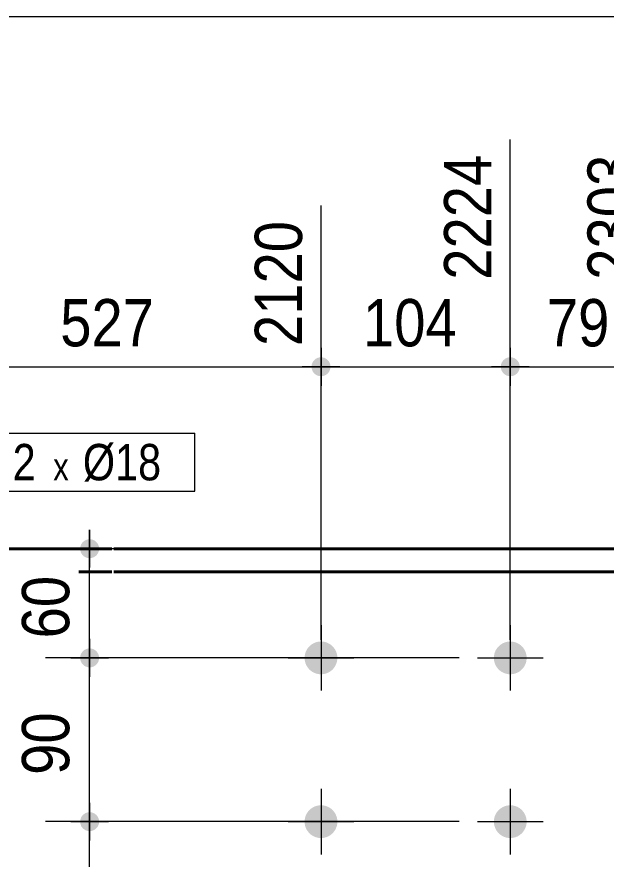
# Model space of a CAD drawing. Header units: millimetres. Extents: x 2 to 287, y 5 to 195.
# Drawn here: x 99.61 to 132, y 148.71 to 195 of the extents above; entities that cross this region are included whole.
import ezdxf

# ---------------------------------------------------------------- set-up
doc = ezdxf.new("R2010")
doc.units = ezdxf.units.MM
for name, color, linetype, lineweight in [('Boulon', 7, 'Continuous', 0), ('Cotation', 7, 'Continuous', 0), ('Désignation boulon', 3, 'Continuous', 0), ('Feuille dessin', 5, 'Continuous', 0), ('Piece', 2, 'Continuous', 0)]:
    doc.layers.add(name, color=color, linetype=linetype, lineweight=lineweight)
doc.styles.add('ARIAL', font='ARIAL.TTF')
doc.styles.add('COMIC_SANS_MS', font='COMIC.TTF')

# ---------------------------------------------------------------- blocks, each defined once
blk = doc.blocks.new('*A11')
at = {"layer": 'Boulon'}
for points in [[(125.829, 159.815), (125.832, 159.859), (125.837, 159.903), (125.845, 159.947), (125.855, 159.99), (125.866, 160.032), (125.88, 160.074), (125.896, 160.115), (125.914, 160.156), (125.934, 160.195), (125.956, 160.234), (125.979, 160.271), (126.005, 160.307), (126.032, 160.342), (126.061, 160.375), (126.091, 160.407), (126.123, 160.438), (126.157, 160.467), (126.191, 160.494), (126.228, 160.519), (126.265, 160.543), (126.303, 160.565), (126.343, 160.585), (126.383, 160.602), (126.424, 160.618), (126.466, 160.632), (126.509, 160.644), (126.552, 160.654), (126.595, 160.661), (126.639, 160.667), (126.683, 160.67), (126.728, 160.671), (126.772, 160.67), (126.816, 160.667), (126.86, 160.661), (126.903, 160.654), (126.946, 160.644), (126.989, 160.632), (127.031, 160.618), (127.072, 160.602), (127.112, 160.585), (127.152, 160.565), (127.19, 160.543), (127.228, 160.519), (127.264, 160.494), (127.298, 160.467), (127.332, 160.438), (127.364, 160.407), (127.394, 160.375), (127.423, 160.342), (127.45, 160.307), (127.476, 160.271), (127.499, 160.234), (127.521, 160.195), (127.541, 160.156), (127.559, 160.115), (127.575, 160.074), (127.589, 160.032), (127.601, 159.99), (127.61, 159.947), (127.618, 159.903), (127.623, 159.859), (127.626, 159.815), (127.628, 159.771), (127.626, 159.727), (127.623, 159.683), (127.618, 159.639), (127.61, 159.595), (127.601, 159.552), (127.589, 159.51), (127.575, 159.468), (127.559, 159.427), (127.541, 159.386), (127.521, 159.347), (127.499, 159.308), (127.476, 159.271), (127.45, 159.235), (127.423, 159.2), (127.394, 159.167), (127.364, 159.135), (127.332, 159.104), (127.298, 159.075), (127.264, 159.048), (127.228, 159.023), (127.19, 158.999), (127.152, 158.977), (127.112, 158.957), (127.072, 158.94), (127.031, 158.924), (126.989, 158.91), (126.946, 158.898), (126.903, 158.888), (126.86, 158.881), (126.816, 158.875), (126.772, 158.872), (126.728, 158.871), (126.683, 158.872), (126.639, 158.875), (126.595, 158.881), (126.552, 158.888), (126.509, 158.898), (126.466, 158.91), (126.424, 158.924), (126.383, 158.94), (126.343, 158.957), (126.303, 158.977), (126.265, 158.999), (126.228, 159.023), (126.191, 159.048), (126.157, 159.075), (126.123, 159.104), (126.091, 159.135), (126.061, 159.167), (126.032, 159.2), (126.005, 159.235), (125.979, 159.271), (125.956, 159.308), (125.934, 159.347), (125.914, 159.386), (125.896, 159.427), (125.88, 159.468), (125.866, 159.51), (125.855, 159.552), (125.845, 159.595), (125.837, 159.639), (125.832, 159.683), (125.829, 159.727), (125.828, 159.771)], [(125.829, 150.815), (125.832, 150.859), (125.837, 150.903), (125.845, 150.947), (125.855, 150.99), (125.866, 151.032), (125.88, 151.074), (125.896, 151.115), (125.914, 151.156), (125.934, 151.195), (125.956, 151.234), (125.979, 151.271), (126.005, 151.307), (126.032, 151.342), (126.061, 151.375), (126.091, 151.407), (126.123, 151.438), (126.157, 151.467), (126.191, 151.494), (126.228, 151.519), (126.265, 151.543), (126.303, 151.565), (126.343, 151.585), (126.383, 151.602), (126.424, 151.618), (126.466, 151.632), (126.509, 151.644), (126.552, 151.654), (126.595, 151.661), (126.639, 151.667), (126.683, 151.67), (126.728, 151.671), (126.772, 151.67), (126.816, 151.667), (126.86, 151.661), (126.903, 151.654), (126.946, 151.644), (126.989, 151.632), (127.031, 151.618), (127.072, 151.602), (127.112, 151.585), (127.152, 151.565), (127.19, 151.543), (127.228, 151.519), (127.264, 151.494), (127.298, 151.467), (127.332, 151.438), (127.364, 151.407), (127.394, 151.375), (127.423, 151.342), (127.45, 151.307), (127.476, 151.271), (127.499, 151.234), (127.521, 151.195), (127.541, 151.156), (127.559, 151.115), (127.575, 151.074), (127.589, 151.032), (127.601, 150.99), (127.61, 150.947), (127.618, 150.903), (127.623, 150.859), (127.626, 150.815), (127.628, 150.771), (127.626, 150.727), (127.623, 150.683), (127.618, 150.639), (127.61, 150.595), (127.601, 150.552), (127.589, 150.51), (127.575, 150.468), (127.559, 150.427), (127.541, 150.386), (127.521, 150.347), (127.499, 150.308), (127.476, 150.271), (127.45, 150.235), (127.423, 150.2), (127.394, 150.167), (127.364, 150.135), (127.332, 150.104), (127.298, 150.075), (127.264, 150.048), (127.228, 150.023), (127.19, 149.999), (127.152, 149.977), (127.112, 149.957), (127.072, 149.94), (127.031, 149.924), (126.989, 149.91), (126.946, 149.898), (126.903, 149.888), (126.86, 149.881), (126.816, 149.875), (126.772, 149.872), (126.728, 149.871), (126.683, 149.872), (126.639, 149.875), (126.595, 149.881), (126.552, 149.888), (126.509, 149.898), (126.466, 149.91), (126.424, 149.924), (126.383, 149.94), (126.343, 149.957), (126.303, 149.977), (126.265, 149.999), (126.228, 150.023), (126.191, 150.048), (126.157, 150.075), (126.123, 150.104), (126.091, 150.135), (126.061, 150.167), (126.032, 150.2), (126.005, 150.235), (125.979, 150.271), (125.956, 150.308), (125.934, 150.347), (125.914, 150.386), (125.896, 150.427), (125.88, 150.468), (125.866, 150.51), (125.855, 150.552), (125.845, 150.595), (125.837, 150.639), (125.832, 150.683), (125.829, 150.727), (125.828, 150.771)]]:
    blk.add_hatch(color=256, dxfattribs=at).paths.add_polyline_path(points, flags=17)
at = {"layer": 'Boulon', "linetype": 'Continuous', "lineweight": 0}
for p, q in [((126.728, 161.571), (126.728, 157.971)), ((124.928, 159.771), (128.528, 159.771)), ((126.728, 152.571), (126.728, 148.971)), ((124.928, 150.771), (128.528, 150.771))]:
    blk.add_line(p, q, dxfattribs=at)
blk = doc.blocks.new('*A12')
at = {"layer": 'Boulon'}
for points in [[(115.429, 159.815), (115.432, 159.859), (115.437, 159.903), (115.445, 159.947), (115.455, 159.99), (115.466, 160.032), (115.48, 160.074), (115.496, 160.115), (115.514, 160.156), (115.534, 160.195), (115.556, 160.234), (115.579, 160.271), (115.605, 160.307), (115.632, 160.342), (115.661, 160.375), (115.691, 160.407), (115.723, 160.438), (115.757, 160.467), (115.791, 160.494), (115.828, 160.519), (115.865, 160.543), (115.903, 160.565), (115.943, 160.585), (115.983, 160.602), (116.024, 160.618), (116.066, 160.632), (116.109, 160.644), (116.152, 160.654), (116.195, 160.661), (116.239, 160.667), (116.283, 160.67), (116.328, 160.671), (116.372, 160.67), (116.416, 160.667), (116.46, 160.661), (116.503, 160.654), (116.546, 160.644), (116.589, 160.632), (116.631, 160.618), (116.672, 160.602), (116.712, 160.585), (116.752, 160.565), (116.79, 160.543), (116.828, 160.519), (116.864, 160.494), (116.898, 160.467), (116.932, 160.438), (116.964, 160.407), (116.994, 160.375), (117.023, 160.342), (117.05, 160.307), (117.076, 160.271), (117.099, 160.234), (117.121, 160.195), (117.141, 160.156), (117.159, 160.115), (117.175, 160.074), (117.189, 160.032), (117.201, 159.99), (117.21, 159.947), (117.218, 159.903), (117.223, 159.859), (117.226, 159.815), (117.228, 159.771), (117.226, 159.727), (117.223, 159.683), (117.218, 159.639), (117.21, 159.595), (117.201, 159.552), (117.189, 159.51), (117.175, 159.468), (117.159, 159.427), (117.141, 159.386), (117.121, 159.347), (117.099, 159.308), (117.076, 159.271), (117.05, 159.235), (117.023, 159.2), (116.994, 159.167), (116.964, 159.135), (116.932, 159.104), (116.898, 159.075), (116.864, 159.048), (116.828, 159.023), (116.79, 158.999), (116.752, 158.977), (116.712, 158.957), (116.672, 158.94), (116.631, 158.924), (116.589, 158.91), (116.546, 158.898), (116.503, 158.888), (116.46, 158.881), (116.416, 158.875), (116.372, 158.872), (116.328, 158.871), (116.283, 158.872), (116.239, 158.875), (116.195, 158.881), (116.152, 158.888), (116.109, 158.898), (116.066, 158.91), (116.024, 158.924), (115.983, 158.94), (115.943, 158.957), (115.903, 158.977), (115.865, 158.999), (115.828, 159.023), (115.791, 159.048), (115.757, 159.075), (115.723, 159.104), (115.691, 159.135), (115.661, 159.167), (115.632, 159.2), (115.605, 159.235), (115.579, 159.271), (115.556, 159.308), (115.534, 159.347), (115.514, 159.386), (115.496, 159.427), (115.48, 159.468), (115.466, 159.51), (115.455, 159.552), (115.445, 159.595), (115.437, 159.639), (115.432, 159.683), (115.429, 159.727), (115.428, 159.771)], [(115.429, 150.815), (115.432, 150.859), (115.437, 150.903), (115.445, 150.947), (115.455, 150.99), (115.466, 151.032), (115.48, 151.074), (115.496, 151.115), (115.514, 151.156), (115.534, 151.195), (115.556, 151.234), (115.579, 151.271), (115.605, 151.307), (115.632, 151.342), (115.661, 151.375), (115.691, 151.407), (115.723, 151.438), (115.757, 151.467), (115.791, 151.494), (115.828, 151.519), (115.865, 151.543), (115.903, 151.565), (115.943, 151.585), (115.983, 151.602), (116.024, 151.618), (116.066, 151.632), (116.109, 151.644), (116.152, 151.654), (116.195, 151.661), (116.239, 151.667), (116.283, 151.67), (116.328, 151.671), (116.372, 151.67), (116.416, 151.667), (116.46, 151.661), (116.503, 151.654), (116.546, 151.644), (116.589, 151.632), (116.631, 151.618), (116.672, 151.602), (116.712, 151.585), (116.752, 151.565), (116.79, 151.543), (116.828, 151.519), (116.864, 151.494), (116.898, 151.467), (116.932, 151.438), (116.964, 151.407), (116.994, 151.375), (117.023, 151.342), (117.05, 151.307), (117.076, 151.271), (117.099, 151.234), (117.121, 151.195), (117.141, 151.156), (117.159, 151.115), (117.175, 151.074), (117.189, 151.032), (117.201, 150.99), (117.21, 150.947), (117.218, 150.903), (117.223, 150.859), (117.226, 150.815), (117.228, 150.771), (117.226, 150.727), (117.223, 150.683), (117.218, 150.639), (117.21, 150.595), (117.201, 150.552), (117.189, 150.51), (117.175, 150.468), (117.159, 150.427), (117.141, 150.386), (117.121, 150.347), (117.099, 150.308), (117.076, 150.271), (117.05, 150.235), (117.023, 150.2), (116.994, 150.167), (116.964, 150.135), (116.932, 150.104), (116.898, 150.075), (116.864, 150.048), (116.828, 150.023), (116.79, 149.999), (116.752, 149.977), (116.712, 149.957), (116.672, 149.94), (116.631, 149.924), (116.589, 149.91), (116.546, 149.898), (116.503, 149.888), (116.46, 149.881), (116.416, 149.875), (116.372, 149.872), (116.328, 149.871), (116.283, 149.872), (116.239, 149.875), (116.195, 149.881), (116.152, 149.888), (116.109, 149.898), (116.066, 149.91), (116.024, 149.924), (115.983, 149.94), (115.943, 149.957), (115.903, 149.977), (115.865, 149.999), (115.828, 150.023), (115.791, 150.048), (115.757, 150.075), (115.723, 150.104), (115.691, 150.135), (115.661, 150.167), (115.632, 150.2), (115.605, 150.235), (115.579, 150.271), (115.556, 150.308), (115.534, 150.347), (115.514, 150.386), (115.496, 150.427), (115.48, 150.468), (115.466, 150.51), (115.455, 150.552), (115.445, 150.595), (115.437, 150.639), (115.432, 150.683), (115.429, 150.727), (115.428, 150.771)]]:
    blk.add_hatch(color=256, dxfattribs=at).paths.add_polyline_path(points, flags=17)
at = {"layer": 'Boulon', "linetype": 'Continuous', "lineweight": 0}
for p, q in [((116.328, 161.571), (116.328, 157.971)), ((114.528, 159.771), (118.128, 159.771)), ((116.328, 152.571), (116.328, 148.971)), ((114.528, 150.771), (118.128, 150.771))]:
    blk.add_line(p, q, dxfattribs=at)
blk = doc.blocks.new('*A17')
at = {"layer": 'Piece', "color": 2, "linetype": 'Continuous', "lineweight": 40}
for p, q in [((104.841898, 165.771008), (71.670616, 165.771008)), ((152.807519, 165.771008), (104.941898, 165.771008)), ((104.841898, 164.501008), (103.014201, 164.501008)), ((152.807519, 164.501008), (104.941898, 164.501008))]:
    blk.add_line(p, q, dxfattribs=at)
blk = doc.blocks.new('*A35')
at = {"layer": 'Feuille dessin', "linetype": 'Continuous', "lineweight": 0}
blk.add_line((282, 195), (5, 195), dxfattribs=at)
blk = doc.blocks.new('*A44')
at = {"layer": 'Cotation'}
for points in [[(103.589, 150.252), (103.563, 150.254), (103.538, 150.257), (103.513, 150.261), (103.488, 150.267), (103.463, 150.273), (103.439, 150.281), (103.415, 150.291), (103.392, 150.301), (103.369, 150.312), (103.347, 150.325), (103.325, 150.339), (103.304, 150.353), (103.284, 150.369), (103.265, 150.386), (103.247, 150.403), (103.229, 150.422), (103.212, 150.441), (103.197, 150.461), (103.182, 150.482), (103.168, 150.504), (103.156, 150.526), (103.144, 150.549), (103.134, 150.572), (103.125, 150.596), (103.117, 150.62), (103.11, 150.645), (103.104, 150.67), (103.1, 150.695), (103.097, 150.72), (103.095, 150.745), (103.094, 150.771), (103.095, 150.797), (103.097, 150.822), (103.1, 150.847), (103.104, 150.872), (103.11, 150.897), (103.117, 150.922), (103.125, 150.946), (103.134, 150.97), (103.144, 150.993), (103.156, 151.016), (103.168, 151.038), (103.182, 151.06), (103.197, 151.081), (103.212, 151.101), (103.229, 151.12), (103.247, 151.139), (103.265, 151.156), (103.284, 151.173), (103.304, 151.189), (103.325, 151.203), (103.347, 151.217), (103.369, 151.23), (103.392, 151.241), (103.415, 151.251), (103.439, 151.261), (103.463, 151.269), (103.488, 151.275), (103.513, 151.281), (103.538, 151.285), (103.563, 151.289), (103.589, 151.29), (103.614, 151.291), (103.64, 151.29), (103.665, 151.289), (103.691, 151.285), (103.716, 151.281), (103.741, 151.275), (103.765, 151.269), (103.789, 151.261), (103.813, 151.251), (103.837, 151.241), (103.859, 151.23), (103.882, 151.217), (103.903, 151.203), (103.924, 151.189), (103.944, 151.173), (103.963, 151.156), (103.982, 151.139), (103.999, 151.12), (104.016, 151.101), (104.032, 151.081), (104.047, 151.06), (104.06, 151.038), (104.073, 151.016), (104.084, 150.993), (104.095, 150.97), (104.104, 150.946), (104.112, 150.922), (104.119, 150.897), (104.124, 150.872), (104.129, 150.847), (104.132, 150.822), (104.134, 150.797), (104.134, 150.771), (104.134, 150.745), (104.132, 150.72), (104.129, 150.695), (104.124, 150.67), (104.119, 150.645), (104.112, 150.62), (104.104, 150.596), (104.095, 150.572), (104.084, 150.549), (104.073, 150.526), (104.06, 150.504), (104.047, 150.482), (104.032, 150.461), (104.016, 150.441), (103.999, 150.422), (103.982, 150.403), (103.963, 150.386), (103.944, 150.369), (103.924, 150.353), (103.903, 150.339), (103.882, 150.325), (103.859, 150.312), (103.837, 150.301), (103.813, 150.291), (103.789, 150.281), (103.765, 150.273), (103.741, 150.267), (103.716, 150.261), (103.691, 150.257), (103.665, 150.254), (103.64, 150.252), (103.614, 150.251)], [(103.589, 141.252), (103.563, 141.253), (103.538, 141.257), (103.513, 141.261), (103.488, 141.267), (103.463, 141.273), (103.439, 141.281), (103.415, 141.291), (103.392, 141.301), (103.369, 141.312), (103.347, 141.325), (103.325, 141.339), (103.304, 141.353), (103.284, 141.369), (103.265, 141.386), (103.247, 141.403), (103.229, 141.422), (103.212, 141.441), (103.197, 141.461), (103.182, 141.482), (103.168, 141.504), (103.156, 141.526), (103.144, 141.549), (103.134, 141.572), (103.125, 141.596), (103.117, 141.62), (103.11, 141.645), (103.104, 141.67), (103.1, 141.695), (103.097, 141.72), (103.095, 141.745), (103.094, 141.771), (103.095, 141.796), (103.097, 141.822), (103.1, 141.847), (103.104, 141.872), (103.11, 141.897), (103.117, 141.922), (103.125, 141.946), (103.134, 141.97), (103.144, 141.993), (103.156, 142.016), (103.168, 142.038), (103.182, 142.06), (103.197, 142.081), (103.212, 142.101), (103.229, 142.12), (103.247, 142.139), (103.265, 142.156), (103.284, 142.173), (103.304, 142.189), (103.325, 142.203), (103.347, 142.217), (103.369, 142.23), (103.392, 142.241), (103.415, 142.251), (103.439, 142.261), (103.463, 142.269), (103.488, 142.275), (103.513, 142.281), (103.538, 142.285), (103.563, 142.288), (103.589, 142.29), (103.614, 142.291), (103.64, 142.29), (103.665, 142.288), (103.691, 142.285), (103.716, 142.281), (103.741, 142.275), (103.765, 142.269), (103.789, 142.261), (103.813, 142.251), (103.837, 142.241), (103.859, 142.23), (103.882, 142.217), (103.903, 142.203), (103.924, 142.189), (103.944, 142.173), (103.963, 142.156), (103.982, 142.139), (103.999, 142.12), (104.016, 142.101), (104.032, 142.081), (104.047, 142.06), (104.06, 142.038), (104.073, 142.016), (104.084, 141.993), (104.095, 141.97), (104.104, 141.946), (104.112, 141.922), (104.119, 141.897), (104.124, 141.872), (104.129, 141.847), (104.132, 141.822), (104.134, 141.796), (104.134, 141.771), (104.134, 141.745), (104.132, 141.72), (104.129, 141.695), (104.124, 141.67), (104.119, 141.645), (104.112, 141.62), (104.104, 141.596), (104.095, 141.572), (104.084, 141.549), (104.073, 141.526), (104.06, 141.504), (104.047, 141.482), (104.032, 141.461), (104.016, 141.441), (103.999, 141.422), (103.982, 141.403), (103.963, 141.386), (103.944, 141.369), (103.924, 141.353), (103.903, 141.339), (103.882, 141.325), (103.859, 141.312), (103.837, 141.301), (103.813, 141.291), (103.789, 141.281), (103.765, 141.273), (103.741, 141.267), (103.716, 141.261), (103.691, 141.257), (103.665, 141.253), (103.64, 141.252), (103.614, 141.251)]]:
    blk.add_hatch(color=256, dxfattribs=at).paths.add_polyline_path(points, flags=17)
at = {"layer": 'Cotation', "linetype": 'Continuous', "lineweight": 0}
for p, q in [((103.614, 151.811), (103.614, 149.731)), ((103.614, 150.771), (103.614, 151.811)), ((123.928, 150.771), (101.194, 150.771)), ((102.574, 150.771), (104.654, 150.771)), ((103.614, 141.771), (103.614, 150.771)), ((103.614, 142.811), (103.614, 140.731)), ((125.728, 141.771), (101.194, 141.771)), ((102.574, 141.771), (104.654, 141.771)), ((103.614, 141.771), (103.614, 140.731))]:
    blk.add_line(p, q, dxfattribs=at)
at = {"layer": 'Cotation'}
for p in [(103.614, 150.771), (103.614, 141.771)]:
    blk.add_point(p, dxfattribs=at)
at = {"layer": 'Cotation', "style": 'ARIAL', "width": 0.85}
blk.add_text('90', height=2.6, rotation=90.0002, dxfattribs=at).set_placement((102.494, 144.343))
blk = doc.blocks.new('*A45')
at = {"layer": 'Cotation'}
for points in [[(103.589, 159.252), (103.563, 159.254), (103.538, 159.257), (103.513, 159.261), (103.488, 159.267), (103.463, 159.273), (103.439, 159.281), (103.415, 159.291), (103.392, 159.301), (103.369, 159.312), (103.347, 159.325), (103.325, 159.339), (103.304, 159.353), (103.284, 159.369), (103.265, 159.386), (103.247, 159.403), (103.229, 159.422), (103.212, 159.441), (103.197, 159.461), (103.182, 159.482), (103.168, 159.504), (103.156, 159.526), (103.144, 159.549), (103.134, 159.572), (103.125, 159.596), (103.117, 159.62), (103.11, 159.645), (103.104, 159.67), (103.1, 159.695), (103.097, 159.72), (103.095, 159.745), (103.094, 159.771), (103.095, 159.797), (103.097, 159.822), (103.1, 159.847), (103.104, 159.872), (103.11, 159.897), (103.117, 159.922), (103.125, 159.946), (103.134, 159.97), (103.144, 159.993), (103.156, 160.016), (103.168, 160.038), (103.182, 160.06), (103.197, 160.081), (103.212, 160.101), (103.229, 160.12), (103.247, 160.139), (103.265, 160.156), (103.284, 160.173), (103.304, 160.189), (103.325, 160.203), (103.347, 160.217), (103.369, 160.23), (103.392, 160.241), (103.415, 160.251), (103.439, 160.261), (103.463, 160.269), (103.488, 160.275), (103.513, 160.281), (103.538, 160.285), (103.563, 160.289), (103.589, 160.29), (103.614, 160.291), (103.64, 160.29), (103.665, 160.289), (103.691, 160.285), (103.716, 160.281), (103.741, 160.275), (103.765, 160.269), (103.789, 160.261), (103.813, 160.251), (103.837, 160.241), (103.859, 160.23), (103.882, 160.217), (103.903, 160.203), (103.924, 160.189), (103.944, 160.173), (103.963, 160.156), (103.982, 160.139), (103.999, 160.12), (104.016, 160.101), (104.032, 160.081), (104.047, 160.06), (104.06, 160.038), (104.073, 160.016), (104.084, 159.993), (104.095, 159.97), (104.104, 159.946), (104.112, 159.922), (104.119, 159.897), (104.124, 159.872), (104.129, 159.847), (104.132, 159.822), (104.134, 159.797), (104.134, 159.771), (104.134, 159.745), (104.132, 159.72), (104.129, 159.695), (104.124, 159.67), (104.119, 159.645), (104.112, 159.62), (104.104, 159.596), (104.095, 159.572), (104.084, 159.549), (104.073, 159.526), (104.06, 159.504), (104.047, 159.482), (104.032, 159.461), (104.016, 159.441), (103.999, 159.422), (103.982, 159.403), (103.963, 159.386), (103.944, 159.369), (103.924, 159.353), (103.903, 159.339), (103.882, 159.325), (103.859, 159.312), (103.837, 159.301), (103.813, 159.291), (103.789, 159.281), (103.765, 159.273), (103.741, 159.267), (103.716, 159.261), (103.691, 159.257), (103.665, 159.254), (103.64, 159.252), (103.614, 159.251)], [(103.589, 150.252), (103.563, 150.254), (103.538, 150.257), (103.513, 150.261), (103.488, 150.267), (103.463, 150.273), (103.439, 150.281), (103.415, 150.291), (103.392, 150.301), (103.369, 150.312), (103.347, 150.325), (103.325, 150.339), (103.304, 150.353), (103.284, 150.369), (103.265, 150.386), (103.247, 150.403), (103.229, 150.422), (103.212, 150.441), (103.197, 150.461), (103.182, 150.482), (103.168, 150.504), (103.156, 150.526), (103.144, 150.549), (103.134, 150.572), (103.125, 150.596), (103.117, 150.62), (103.11, 150.645), (103.104, 150.67), (103.1, 150.695), (103.097, 150.72), (103.095, 150.745), (103.094, 150.771), (103.095, 150.797), (103.097, 150.822), (103.1, 150.847), (103.104, 150.872), (103.11, 150.897), (103.117, 150.922), (103.125, 150.946), (103.134, 150.97), (103.144, 150.993), (103.156, 151.016), (103.168, 151.038), (103.182, 151.06), (103.197, 151.081), (103.212, 151.101), (103.229, 151.12), (103.247, 151.139), (103.265, 151.156), (103.284, 151.173), (103.304, 151.189), (103.325, 151.203), (103.347, 151.217), (103.369, 151.23), (103.392, 151.241), (103.415, 151.251), (103.439, 151.261), (103.463, 151.269), (103.488, 151.275), (103.513, 151.281), (103.538, 151.285), (103.563, 151.289), (103.589, 151.29), (103.614, 151.291), (103.64, 151.29), (103.665, 151.289), (103.691, 151.285), (103.716, 151.281), (103.741, 151.275), (103.765, 151.269), (103.789, 151.261), (103.813, 151.251), (103.837, 151.241), (103.859, 151.23), (103.882, 151.217), (103.903, 151.203), (103.924, 151.189), (103.944, 151.173), (103.963, 151.156), (103.982, 151.139), (103.999, 151.12), (104.016, 151.101), (104.032, 151.081), (104.047, 151.06), (104.06, 151.038), (104.073, 151.016), (104.084, 150.993), (104.095, 150.97), (104.104, 150.946), (104.112, 150.922), (104.119, 150.897), (104.124, 150.872), (104.129, 150.847), (104.132, 150.822), (104.134, 150.797), (104.134, 150.771), (104.134, 150.745), (104.132, 150.72), (104.129, 150.695), (104.124, 150.67), (104.119, 150.645), (104.112, 150.62), (104.104, 150.596), (104.095, 150.572), (104.084, 150.549), (104.073, 150.526), (104.06, 150.504), (104.047, 150.482), (104.032, 150.461), (104.016, 150.441), (103.999, 150.422), (103.982, 150.403), (103.963, 150.386), (103.944, 150.369), (103.924, 150.353), (103.903, 150.339), (103.882, 150.325), (103.859, 150.312), (103.837, 150.301), (103.813, 150.291), (103.789, 150.281), (103.765, 150.273), (103.741, 150.267), (103.716, 150.261), (103.691, 150.257), (103.665, 150.254), (103.64, 150.252), (103.614, 150.251)]]:
    blk.add_hatch(color=256, dxfattribs=at).paths.add_polyline_path(points, flags=17)
at = {"layer": 'Cotation', "linetype": 'Continuous', "lineweight": 0}
for p, q in [((103.614, 160.811), (103.614, 158.731)), ((103.614, 159.771), (103.614, 160.811)), ((123.928, 159.771), (101.194, 159.771)), ((102.574, 159.771), (104.654, 159.771)), ((103.614, 150.771), (103.614, 159.771)), ((103.614, 151.811), (103.614, 149.731)), ((123.928, 150.771), (101.194, 150.771)), ((102.574, 150.771), (104.654, 150.771)), ((103.614, 150.771), (103.614, 149.731))]:
    blk.add_line(p, q, dxfattribs=at)
at = {"layer": 'Cotation'}
for p in [(103.614, 159.771), (103.614, 150.771)]:
    blk.add_point(p, dxfattribs=at)
at = {"layer": 'Cotation', "style": 'ARIAL', "width": 0.85}
blk.add_text('90', height=2.6, rotation=90.0002, dxfattribs=at).set_placement((102.494, 153.343))
blk = doc.blocks.new('*A46')
at = {"layer": 'Cotation'}
for points in [[(103.589, 165.252), (103.563, 165.254), (103.538, 165.257), (103.513, 165.261), (103.488, 165.267), (103.463, 165.273), (103.439, 165.281), (103.415, 165.291), (103.392, 165.301), (103.369, 165.312), (103.347, 165.325), (103.325, 165.339), (103.304, 165.353), (103.284, 165.369), (103.265, 165.386), (103.247, 165.403), (103.229, 165.422), (103.212, 165.441), (103.197, 165.461), (103.182, 165.482), (103.168, 165.504), (103.156, 165.526), (103.144, 165.549), (103.134, 165.572), (103.125, 165.596), (103.117, 165.62), (103.11, 165.645), (103.104, 165.67), (103.1, 165.695), (103.097, 165.72), (103.095, 165.745), (103.094, 165.771), (103.095, 165.797), (103.097, 165.822), (103.1, 165.847), (103.104, 165.872), (103.11, 165.897), (103.117, 165.922), (103.125, 165.946), (103.134, 165.97), (103.144, 165.993), (103.156, 166.016), (103.168, 166.038), (103.182, 166.06), (103.197, 166.081), (103.212, 166.101), (103.229, 166.12), (103.247, 166.139), (103.265, 166.156), (103.284, 166.173), (103.304, 166.189), (103.325, 166.203), (103.347, 166.217), (103.369, 166.23), (103.392, 166.241), (103.415, 166.251), (103.439, 166.261), (103.463, 166.269), (103.488, 166.275), (103.513, 166.281), (103.538, 166.285), (103.563, 166.289), (103.589, 166.29), (103.614, 166.291), (103.64, 166.29), (103.665, 166.289), (103.691, 166.285), (103.716, 166.281), (103.741, 166.275), (103.765, 166.269), (103.789, 166.261), (103.813, 166.251), (103.837, 166.241), (103.859, 166.23), (103.882, 166.217), (103.903, 166.203), (103.924, 166.189), (103.944, 166.173), (103.963, 166.156), (103.982, 166.139), (103.999, 166.12), (104.016, 166.101), (104.032, 166.081), (104.047, 166.06), (104.06, 166.038), (104.073, 166.016), (104.084, 165.993), (104.095, 165.97), (104.104, 165.946), (104.112, 165.922), (104.119, 165.897), (104.124, 165.872), (104.129, 165.847), (104.132, 165.822), (104.134, 165.797), (104.134, 165.771), (104.134, 165.745), (104.132, 165.72), (104.129, 165.695), (104.124, 165.67), (104.119, 165.645), (104.112, 165.62), (104.104, 165.596), (104.095, 165.572), (104.084, 165.549), (104.073, 165.526), (104.06, 165.504), (104.047, 165.482), (104.032, 165.461), (104.016, 165.441), (103.999, 165.422), (103.982, 165.403), (103.963, 165.386), (103.944, 165.369), (103.924, 165.353), (103.903, 165.339), (103.882, 165.325), (103.859, 165.312), (103.837, 165.301), (103.813, 165.291), (103.789, 165.281), (103.765, 165.273), (103.741, 165.267), (103.716, 165.261), (103.691, 165.257), (103.665, 165.254), (103.64, 165.252), (103.614, 165.251)], [(103.589, 159.252), (103.563, 159.254), (103.538, 159.257), (103.513, 159.261), (103.488, 159.267), (103.463, 159.273), (103.439, 159.281), (103.415, 159.291), (103.392, 159.301), (103.369, 159.312), (103.347, 159.325), (103.325, 159.339), (103.304, 159.353), (103.284, 159.369), (103.265, 159.386), (103.247, 159.403), (103.229, 159.422), (103.212, 159.441), (103.197, 159.461), (103.182, 159.482), (103.168, 159.504), (103.156, 159.526), (103.144, 159.549), (103.134, 159.572), (103.125, 159.596), (103.117, 159.62), (103.11, 159.645), (103.104, 159.67), (103.1, 159.695), (103.097, 159.72), (103.095, 159.745), (103.094, 159.771), (103.095, 159.797), (103.097, 159.822), (103.1, 159.847), (103.104, 159.872), (103.11, 159.897), (103.117, 159.922), (103.125, 159.946), (103.134, 159.97), (103.144, 159.993), (103.156, 160.016), (103.168, 160.038), (103.182, 160.06), (103.197, 160.081), (103.212, 160.101), (103.229, 160.12), (103.247, 160.139), (103.265, 160.156), (103.284, 160.173), (103.304, 160.189), (103.325, 160.203), (103.347, 160.217), (103.369, 160.23), (103.392, 160.241), (103.415, 160.251), (103.439, 160.261), (103.463, 160.269), (103.488, 160.275), (103.513, 160.281), (103.538, 160.285), (103.563, 160.289), (103.589, 160.29), (103.614, 160.291), (103.64, 160.29), (103.665, 160.289), (103.691, 160.285), (103.716, 160.281), (103.741, 160.275), (103.765, 160.269), (103.789, 160.261), (103.813, 160.251), (103.837, 160.241), (103.859, 160.23), (103.882, 160.217), (103.903, 160.203), (103.924, 160.189), (103.944, 160.173), (103.963, 160.156), (103.982, 160.139), (103.999, 160.12), (104.016, 160.101), (104.032, 160.081), (104.047, 160.06), (104.06, 160.038), (104.073, 160.016), (104.084, 159.993), (104.095, 159.97), (104.104, 159.946), (104.112, 159.922), (104.119, 159.897), (104.124, 159.872), (104.129, 159.847), (104.132, 159.822), (104.134, 159.797), (104.134, 159.771), (104.134, 159.745), (104.132, 159.72), (104.129, 159.695), (104.124, 159.67), (104.119, 159.645), (104.112, 159.62), (104.104, 159.596), (104.095, 159.572), (104.084, 159.549), (104.073, 159.526), (104.06, 159.504), (104.047, 159.482), (104.032, 159.461), (104.016, 159.441), (103.999, 159.422), (103.982, 159.403), (103.963, 159.386), (103.944, 159.369), (103.924, 159.353), (103.903, 159.339), (103.882, 159.325), (103.859, 159.312), (103.837, 159.301), (103.813, 159.291), (103.789, 159.281), (103.765, 159.273), (103.741, 159.267), (103.716, 159.261), (103.691, 159.257), (103.665, 159.254), (103.64, 159.252), (103.614, 159.251)]]:
    blk.add_hatch(color=256, dxfattribs=at).paths.add_polyline_path(points, flags=17)
at = {"layer": 'Cotation', "linetype": 'Continuous', "lineweight": 0}
for p, q in [((103.614, 166.811), (103.614, 164.731)), ((103.614, 165.771), (103.614, 166.811)), ((115.328, 165.771), (101.194, 165.771)), ((102.574, 165.771), (104.654, 165.771)), ((103.614, 159.771), (103.614, 165.771)), ((103.614, 160.811), (103.614, 158.731)), ((123.928, 159.771), (101.194, 159.771)), ((102.574, 159.771), (104.654, 159.771)), ((103.614, 159.771), (103.614, 158.731))]:
    blk.add_line(p, q, dxfattribs=at)
at = {"layer": 'Cotation'}
for p in [(103.614, 165.771), (103.614, 159.771)]:
    blk.add_point(p, dxfattribs=at)
at = {"layer": 'Cotation', "style": 'ARIAL', "width": 0.85}
blk.add_text('60', height=2.6, rotation=90.0002, dxfattribs=at).set_placement((102.494, 160.843))
blk = doc.blocks.new('*A51')
at = {"layer": 'Cotation'}
for points in [[(93.431, 175.252), (93.405, 175.254), (93.38, 175.257), (93.355, 175.261), (93.33, 175.267), (93.305, 175.273), (93.281, 175.281), (93.257, 175.291), (93.234, 175.301), (93.211, 175.312), (93.189, 175.325), (93.167, 175.339), (93.146, 175.353), (93.126, 175.369), (93.107, 175.386), (93.089, 175.403), (93.071, 175.422), (93.054, 175.441), (93.039, 175.461), (93.024, 175.482), (93.01, 175.504), (92.998, 175.526), (92.986, 175.549), (92.976, 175.572), (92.967, 175.596), (92.959, 175.62), (92.952, 175.645), (92.946, 175.67), (92.942, 175.695), (92.939, 175.72), (92.937, 175.745), (92.936, 175.771), (92.937, 175.797), (92.939, 175.822), (92.942, 175.847), (92.946, 175.872), (92.952, 175.897), (92.959, 175.922), (92.967, 175.946), (92.976, 175.97), (92.986, 175.993), (92.998, 176.016), (93.01, 176.038), (93.024, 176.06), (93.039, 176.081), (93.054, 176.101), (93.071, 176.12), (93.089, 176.139), (93.107, 176.156), (93.126, 176.173), (93.146, 176.189), (93.167, 176.203), (93.189, 176.217), (93.211, 176.23), (93.234, 176.241), (93.257, 176.251), (93.281, 176.261), (93.305, 176.269), (93.33, 176.275), (93.355, 176.281), (93.38, 176.285), (93.405, 176.289), (93.431, 176.29), (93.456, 176.291), (93.482, 176.29), (93.507, 176.289), (93.533, 176.285), (93.558, 176.281), (93.583, 176.275), (93.607, 176.269), (93.631, 176.261), (93.655, 176.251), (93.679, 176.241), (93.701, 176.23), (93.724, 176.217), (93.745, 176.203), (93.766, 176.189), (93.786, 176.173), (93.805, 176.156), (93.824, 176.139), (93.842, 176.12), (93.858, 176.101), (93.874, 176.081), (93.889, 176.06), (93.902, 176.038), (93.915, 176.016), (93.926, 175.993), (93.937, 175.97), (93.946, 175.946), (93.954, 175.922), (93.961, 175.897), (93.966, 175.872), (93.971, 175.847), (93.974, 175.822), (93.976, 175.797), (93.976, 175.771), (93.976, 175.745), (93.974, 175.72), (93.971, 175.695), (93.966, 175.67), (93.961, 175.645), (93.954, 175.62), (93.946, 175.596), (93.937, 175.572), (93.926, 175.549), (93.915, 175.526), (93.902, 175.504), (93.889, 175.482), (93.874, 175.461), (93.858, 175.441), (93.842, 175.422), (93.824, 175.403), (93.805, 175.386), (93.786, 175.369), (93.766, 175.353), (93.745, 175.339), (93.724, 175.325), (93.701, 175.312), (93.679, 175.301), (93.655, 175.291), (93.631, 175.281), (93.607, 175.273), (93.583, 175.267), (93.558, 175.261), (93.533, 175.257), (93.507, 175.254), (93.482, 175.252), (93.456, 175.251)], [(116.302, 175.252), (116.277, 175.254), (116.251, 175.257), (116.226, 175.261), (116.201, 175.267), (116.177, 175.273), (116.152, 175.281), (116.129, 175.291), (116.105, 175.301), (116.082, 175.312), (116.06, 175.325), (116.039, 175.339), (116.018, 175.353), (115.998, 175.369), (115.978, 175.386), (115.96, 175.403), (115.942, 175.422), (115.926, 175.441), (115.91, 175.461), (115.895, 175.482), (115.882, 175.504), (115.869, 175.526), (115.857, 175.549), (115.847, 175.572), (115.838, 175.596), (115.83, 175.62), (115.823, 175.645), (115.818, 175.67), (115.813, 175.695), (115.81, 175.72), (115.808, 175.745), (115.808, 175.771), (115.808, 175.797), (115.81, 175.822), (115.813, 175.847), (115.818, 175.872), (115.823, 175.897), (115.83, 175.922), (115.838, 175.946), (115.847, 175.97), (115.857, 175.993), (115.869, 176.016), (115.882, 176.038), (115.895, 176.06), (115.91, 176.081), (115.926, 176.101), (115.942, 176.12), (115.96, 176.139), (115.978, 176.156), (115.998, 176.173), (116.018, 176.189), (116.039, 176.203), (116.06, 176.217), (116.082, 176.23), (116.105, 176.241), (116.129, 176.251), (116.152, 176.261), (116.177, 176.269), (116.201, 176.275), (116.226, 176.281), (116.251, 176.285), (116.277, 176.289), (116.302, 176.29), (116.328, 176.291), (116.353, 176.29), (116.379, 176.289), (116.404, 176.285), (116.429, 176.281), (116.454, 176.275), (116.478, 176.269), (116.503, 176.261), (116.527, 176.251), (116.55, 176.241), (116.573, 176.23), (116.595, 176.217), (116.616, 176.203), (116.637, 176.189), (116.657, 176.173), (116.677, 176.156), (116.695, 176.139), (116.713, 176.12), (116.73, 176.101), (116.745, 176.081), (116.76, 176.06), (116.774, 176.038), (116.786, 176.016), (116.798, 175.993), (116.808, 175.97), (116.817, 175.946), (116.825, 175.922), (116.832, 175.897), (116.838, 175.872), (116.842, 175.847), (116.845, 175.822), (116.847, 175.797), (116.848, 175.771), (116.847, 175.745), (116.845, 175.72), (116.842, 175.695), (116.838, 175.67), (116.832, 175.645), (116.825, 175.62), (116.817, 175.596), (116.808, 175.572), (116.798, 175.549), (116.786, 175.526), (116.774, 175.504), (116.76, 175.482), (116.745, 175.461), (116.73, 175.441), (116.713, 175.422), (116.695, 175.403), (116.677, 175.386), (116.657, 175.369), (116.637, 175.353), (116.616, 175.339), (116.595, 175.325), (116.573, 175.312), (116.55, 175.301), (116.527, 175.291), (116.503, 175.281), (116.478, 175.273), (116.454, 175.267), (116.429, 175.261), (116.404, 175.257), (116.379, 175.254), (116.353, 175.252), (116.328, 175.251)]]:
    blk.add_hatch(color=256, dxfattribs=at).paths.add_polyline_path(points, flags=17)
at = {"layer": 'Cotation', "linetype": 'Continuous', "lineweight": 0}
for p, q in [((93.456, 160.771), (93.456, 188.265)), ((116.328, 160.771), (116.328, 184.625)), ((93.456, 176.811), (93.456, 174.731)), ((116.328, 176.811), (116.328, 174.731)), ((94.496, 175.771), (92.416, 175.771)), ((93.456, 175.771), (92.416, 175.771)), ((93.456, 175.771), (116.328, 175.771)), ((117.368, 175.771), (115.288, 175.771)), ((116.328, 175.771), (117.368, 175.771))]:
    blk.add_line(p, q, dxfattribs=at)
at = {"layer": 'Cotation'}
for p in [(93.456, 175.771), (116.328, 175.771)]:
    blk.add_point(p, dxfattribs=at)
at = {"layer": 'Cotation', "style": 'ARIAL', "width": 0.85}
blk.add_text('2120', height=2.6, rotation=90.0002, dxfattribs=at).set_placement((115.288, 176.911))
blk.add_text('527', height=2.6, dxfattribs=at).set_placement((101.999, 176.891))
blk = doc.blocks.new('*A52')
at = {"layer": 'Cotation'}
for points in [[(116.302, 175.252), (116.277, 175.254), (116.251, 175.257), (116.226, 175.261), (116.201, 175.267), (116.177, 175.273), (116.152, 175.281), (116.129, 175.291), (116.105, 175.301), (116.082, 175.312), (116.06, 175.325), (116.039, 175.339), (116.018, 175.353), (115.998, 175.369), (115.978, 175.386), (115.96, 175.403), (115.942, 175.422), (115.926, 175.441), (115.91, 175.461), (115.895, 175.482), (115.882, 175.504), (115.869, 175.526), (115.857, 175.549), (115.847, 175.572), (115.838, 175.596), (115.83, 175.62), (115.823, 175.645), (115.818, 175.67), (115.813, 175.695), (115.81, 175.72), (115.808, 175.745), (115.808, 175.771), (115.808, 175.797), (115.81, 175.822), (115.813, 175.847), (115.818, 175.872), (115.823, 175.897), (115.83, 175.922), (115.838, 175.946), (115.847, 175.97), (115.857, 175.993), (115.869, 176.016), (115.882, 176.038), (115.895, 176.06), (115.91, 176.081), (115.926, 176.101), (115.942, 176.12), (115.96, 176.139), (115.978, 176.156), (115.998, 176.173), (116.018, 176.189), (116.039, 176.203), (116.06, 176.217), (116.082, 176.23), (116.105, 176.241), (116.129, 176.251), (116.152, 176.261), (116.177, 176.269), (116.201, 176.275), (116.226, 176.281), (116.251, 176.285), (116.277, 176.289), (116.302, 176.29), (116.328, 176.291), (116.353, 176.29), (116.379, 176.289), (116.404, 176.285), (116.429, 176.281), (116.454, 176.275), (116.478, 176.269), (116.503, 176.261), (116.527, 176.251), (116.55, 176.241), (116.573, 176.23), (116.595, 176.217), (116.616, 176.203), (116.637, 176.189), (116.657, 176.173), (116.677, 176.156), (116.695, 176.139), (116.713, 176.12), (116.73, 176.101), (116.745, 176.081), (116.76, 176.06), (116.774, 176.038), (116.786, 176.016), (116.798, 175.993), (116.808, 175.97), (116.817, 175.946), (116.825, 175.922), (116.832, 175.897), (116.838, 175.872), (116.842, 175.847), (116.845, 175.822), (116.847, 175.797), (116.848, 175.771), (116.847, 175.745), (116.845, 175.72), (116.842, 175.695), (116.838, 175.67), (116.832, 175.645), (116.825, 175.62), (116.817, 175.596), (116.808, 175.572), (116.798, 175.549), (116.786, 175.526), (116.774, 175.504), (116.76, 175.482), (116.745, 175.461), (116.73, 175.441), (116.713, 175.422), (116.695, 175.403), (116.677, 175.386), (116.657, 175.369), (116.637, 175.353), (116.616, 175.339), (116.595, 175.325), (116.573, 175.312), (116.55, 175.301), (116.527, 175.291), (116.503, 175.281), (116.478, 175.273), (116.454, 175.267), (116.429, 175.261), (116.404, 175.257), (116.379, 175.254), (116.353, 175.252), (116.328, 175.251)], [(126.702, 175.252), (126.677, 175.254), (126.651, 175.257), (126.626, 175.261), (126.601, 175.267), (126.577, 175.273), (126.552, 175.281), (126.529, 175.291), (126.505, 175.301), (126.482, 175.312), (126.46, 175.325), (126.439, 175.339), (126.418, 175.353), (126.398, 175.369), (126.378, 175.386), (126.36, 175.403), (126.342, 175.422), (126.326, 175.441), (126.31, 175.461), (126.295, 175.482), (126.282, 175.504), (126.269, 175.526), (126.257, 175.549), (126.247, 175.572), (126.238, 175.596), (126.23, 175.62), (126.223, 175.645), (126.218, 175.67), (126.213, 175.695), (126.21, 175.72), (126.208, 175.745), (126.208, 175.771), (126.208, 175.797), (126.21, 175.822), (126.213, 175.847), (126.218, 175.872), (126.223, 175.897), (126.23, 175.922), (126.238, 175.946), (126.247, 175.97), (126.257, 175.993), (126.269, 176.016), (126.282, 176.038), (126.295, 176.06), (126.31, 176.081), (126.326, 176.101), (126.342, 176.12), (126.36, 176.139), (126.378, 176.156), (126.398, 176.173), (126.418, 176.189), (126.439, 176.203), (126.46, 176.217), (126.482, 176.23), (126.505, 176.241), (126.529, 176.251), (126.552, 176.261), (126.577, 176.269), (126.601, 176.275), (126.626, 176.281), (126.651, 176.285), (126.677, 176.289), (126.702, 176.29), (126.728, 176.291), (126.753, 176.29), (126.779, 176.289), (126.804, 176.285), (126.829, 176.281), (126.854, 176.275), (126.878, 176.269), (126.903, 176.261), (126.927, 176.251), (126.95, 176.241), (126.973, 176.23), (126.995, 176.217), (127.016, 176.203), (127.037, 176.189), (127.057, 176.173), (127.077, 176.156), (127.095, 176.139), (127.113, 176.12), (127.13, 176.101), (127.145, 176.081), (127.16, 176.06), (127.174, 176.038), (127.186, 176.016), (127.198, 175.993), (127.208, 175.97), (127.217, 175.946), (127.225, 175.922), (127.232, 175.897), (127.238, 175.872), (127.242, 175.847), (127.245, 175.822), (127.247, 175.797), (127.248, 175.771), (127.247, 175.745), (127.245, 175.72), (127.242, 175.695), (127.238, 175.67), (127.232, 175.645), (127.225, 175.62), (127.217, 175.596), (127.208, 175.572), (127.198, 175.549), (127.186, 175.526), (127.174, 175.504), (127.16, 175.482), (127.145, 175.461), (127.13, 175.441), (127.113, 175.422), (127.095, 175.403), (127.077, 175.386), (127.057, 175.369), (127.037, 175.353), (127.016, 175.339), (126.995, 175.325), (126.973, 175.312), (126.95, 175.301), (126.927, 175.291), (126.903, 175.281), (126.878, 175.273), (126.854, 175.267), (126.829, 175.261), (126.804, 175.257), (126.779, 175.254), (126.753, 175.252), (126.728, 175.251)]]:
    blk.add_hatch(color=256, dxfattribs=at).paths.add_polyline_path(points, flags=17)
at = {"layer": 'Cotation', "linetype": 'Continuous', "lineweight": 0}
for p, q in [((126.728, 160.771), (126.728, 188.265)), ((116.328, 160.771), (116.328, 184.625)), ((116.328, 176.811), (116.328, 174.731)), ((126.728, 176.811), (126.728, 174.731)), ((117.368, 175.771), (115.288, 175.771)), ((116.328, 175.771), (115.288, 175.771)), ((116.328, 175.771), (126.728, 175.771)), ((127.768, 175.771), (125.688, 175.771)), ((126.728, 175.771), (127.768, 175.771))]:
    blk.add_line(p, q, dxfattribs=at)
at = {"layer": 'Cotation'}
for p in [(116.328, 175.771), (126.728, 175.771)]:
    blk.add_point(p, dxfattribs=at)
at = {"layer": 'Cotation', "style": 'ARIAL', "width": 0.85}
blk.add_text('2224', height=2.6, rotation=90.0002, dxfattribs=at).set_placement((125.688, 180.551))
blk.add_text('104', height=2.6, dxfattribs=at).set_placement((118.635, 176.891))
blk = doc.blocks.new('*A53')
at = {"layer": 'Cotation'}
for points in [[(126.702, 175.252), (126.677, 175.254), (126.651, 175.257), (126.626, 175.261), (126.601, 175.267), (126.577, 175.273), (126.552, 175.281), (126.529, 175.291), (126.505, 175.301), (126.482, 175.312), (126.46, 175.325), (126.439, 175.339), (126.418, 175.353), (126.398, 175.369), (126.378, 175.386), (126.36, 175.403), (126.342, 175.422), (126.326, 175.441), (126.31, 175.461), (126.295, 175.482), (126.282, 175.504), (126.269, 175.526), (126.257, 175.549), (126.247, 175.572), (126.238, 175.596), (126.23, 175.62), (126.223, 175.645), (126.218, 175.67), (126.213, 175.695), (126.21, 175.72), (126.208, 175.745), (126.208, 175.771), (126.208, 175.797), (126.21, 175.822), (126.213, 175.847), (126.218, 175.872), (126.223, 175.897), (126.23, 175.922), (126.238, 175.946), (126.247, 175.97), (126.257, 175.993), (126.269, 176.016), (126.282, 176.038), (126.295, 176.06), (126.31, 176.081), (126.326, 176.101), (126.342, 176.12), (126.36, 176.139), (126.378, 176.156), (126.398, 176.173), (126.418, 176.189), (126.439, 176.203), (126.46, 176.217), (126.482, 176.23), (126.505, 176.241), (126.529, 176.251), (126.552, 176.261), (126.577, 176.269), (126.601, 176.275), (126.626, 176.281), (126.651, 176.285), (126.677, 176.289), (126.702, 176.29), (126.728, 176.291), (126.753, 176.29), (126.779, 176.289), (126.804, 176.285), (126.829, 176.281), (126.854, 176.275), (126.878, 176.269), (126.903, 176.261), (126.927, 176.251), (126.95, 176.241), (126.973, 176.23), (126.995, 176.217), (127.016, 176.203), (127.037, 176.189), (127.057, 176.173), (127.077, 176.156), (127.095, 176.139), (127.113, 176.12), (127.13, 176.101), (127.145, 176.081), (127.16, 176.06), (127.174, 176.038), (127.186, 176.016), (127.198, 175.993), (127.208, 175.97), (127.217, 175.946), (127.225, 175.922), (127.232, 175.897), (127.238, 175.872), (127.242, 175.847), (127.245, 175.822), (127.247, 175.797), (127.248, 175.771), (127.247, 175.745), (127.245, 175.72), (127.242, 175.695), (127.238, 175.67), (127.232, 175.645), (127.225, 175.62), (127.217, 175.596), (127.208, 175.572), (127.198, 175.549), (127.186, 175.526), (127.174, 175.504), (127.16, 175.482), (127.145, 175.461), (127.13, 175.441), (127.113, 175.422), (127.095, 175.403), (127.077, 175.386), (127.057, 175.369), (127.037, 175.353), (127.016, 175.339), (126.995, 175.325), (126.973, 175.312), (126.95, 175.301), (126.927, 175.291), (126.903, 175.281), (126.878, 175.273), (126.854, 175.267), (126.829, 175.261), (126.804, 175.257), (126.779, 175.254), (126.753, 175.252), (126.728, 175.251)], [(134.582, 175.252), (134.557, 175.254), (134.531, 175.257), (134.506, 175.261), (134.481, 175.267), (134.457, 175.273), (134.432, 175.281), (134.409, 175.291), (134.385, 175.301), (134.362, 175.312), (134.34, 175.325), (134.319, 175.339), (134.298, 175.353), (134.278, 175.369), (134.258, 175.386), (134.24, 175.403), (134.222, 175.422), (134.206, 175.441), (134.19, 175.461), (134.175, 175.482), (134.161, 175.504), (134.149, 175.526), (134.137, 175.549), (134.127, 175.572), (134.118, 175.596), (134.11, 175.62), (134.103, 175.645), (134.098, 175.67), (134.093, 175.695), (134.09, 175.72), (134.088, 175.745), (134.088, 175.771), (134.088, 175.797), (134.09, 175.822), (134.093, 175.847), (134.098, 175.872), (134.103, 175.897), (134.11, 175.922), (134.118, 175.946), (134.127, 175.97), (134.137, 175.993), (134.149, 176.016), (134.161, 176.038), (134.175, 176.06), (134.19, 176.081), (134.206, 176.101), (134.222, 176.12), (134.24, 176.139), (134.258, 176.156), (134.278, 176.173), (134.298, 176.189), (134.319, 176.203), (134.34, 176.217), (134.362, 176.23), (134.385, 176.241), (134.409, 176.251), (134.432, 176.261), (134.457, 176.269), (134.481, 176.275), (134.506, 176.281), (134.531, 176.285), (134.557, 176.289), (134.582, 176.29), (134.608, 176.291), (134.633, 176.29), (134.658, 176.289), (134.684, 176.285), (134.709, 176.281), (134.734, 176.275), (134.758, 176.269), (134.783, 176.261), (134.807, 176.251), (134.83, 176.241), (134.853, 176.23), (134.875, 176.217), (134.896, 176.203), (134.917, 176.189), (134.937, 176.173), (134.957, 176.156), (134.975, 176.139), (134.993, 176.12), (135.009, 176.101), (135.025, 176.081), (135.04, 176.06), (135.054, 176.038), (135.066, 176.016), (135.078, 175.993), (135.088, 175.97), (135.097, 175.946), (135.105, 175.922), (135.112, 175.897), (135.118, 175.872), (135.122, 175.847), (135.125, 175.822), (135.127, 175.797), (135.128, 175.771), (135.127, 175.745), (135.125, 175.72), (135.122, 175.695), (135.118, 175.67), (135.112, 175.645), (135.105, 175.62), (135.097, 175.596), (135.088, 175.572), (135.078, 175.549), (135.066, 175.526), (135.054, 175.504), (135.04, 175.482), (135.025, 175.461), (135.009, 175.441), (134.993, 175.422), (134.975, 175.403), (134.957, 175.386), (134.937, 175.369), (134.917, 175.353), (134.896, 175.339), (134.875, 175.325), (134.853, 175.312), (134.83, 175.301), (134.807, 175.291), (134.783, 175.281), (134.758, 175.273), (134.734, 175.267), (134.709, 175.261), (134.684, 175.257), (134.658, 175.254), (134.633, 175.252), (134.608, 175.251)]]:
    blk.add_hatch(color=256, dxfattribs=at).paths.add_polyline_path(points, flags=17)
at = {"layer": 'Cotation', "linetype": 'Continuous', "lineweight": 0}
for p, q in [((126.728, 160.771), (126.728, 188.265)), ((134.608, 142.571), (134.608, 188.265)), ((126.728, 176.811), (126.728, 174.731)), ((134.608, 176.811), (134.608, 174.731)), ((127.768, 175.771), (125.688, 175.771)), ((126.728, 175.771), (125.688, 175.771)), ((126.728, 175.771), (134.608, 175.771)), ((135.648, 175.771), (133.568, 175.771)), ((134.608, 175.771), (135.648, 175.771))]:
    blk.add_line(p, q, dxfattribs=at)
at = {"layer": 'Cotation'}
for p in [(126.728, 175.771), (134.608, 175.771)]:
    blk.add_point(p, dxfattribs=at)
at = {"layer": 'Cotation', "style": 'ARIAL', "width": 0.85}
blk.add_text('2303', height=2.6, rotation=90.0002, dxfattribs=at).set_placement((133.568, 180.551))
blk.add_text('79', height=2.6, dxfattribs=at).set_placement((128.739, 176.891))
blk = doc.blocks.new('*A78')
at = {"layer": 'Désignation boulon', "linetype": 'Continuous', "lineweight": 0}
for p, q in [((98.785013, 172.12849), (109.400638, 172.12849)), ((98.785013, 168.92849), (98.785013, 172.12849)), ((109.400638, 168.92849), (109.400638, 172.12849)), ((93.456257, 159.771008), (95.785013, 171.061823)), ((95.785013, 171.061823), (98.785013, 171.061823)), ((98.785013, 168.92849), (109.400638, 168.92849))]:
    blk.add_line(p, q, dxfattribs=at)
at = {"layer": 'Désignation boulon', "style": 'COMIC_SANS_MS', "width": 0.85}
for s, height, p in [('2', 2, (99.385013, 169.52849)), ('Ø18', 2, (103.243607, 169.52849)), ('x', 1.5, (101.612943, 169.52849))]:
    blk.add_text(s, height=height, dxfattribs=at).set_placement(p)

msp = doc.modelspace()

# ---------------------------------------------------------------- block references
at = {"lineweight": 0}
for name in ['*A35', '*A51', '*A52', '*A53', '*A78', '*A46', '*A17', '*A12', '*A11', '*A45', '*A44']:
    msp.add_blockref(name, (0, 0), dxfattribs=at)

doc.saveas('drawing.dxf')
